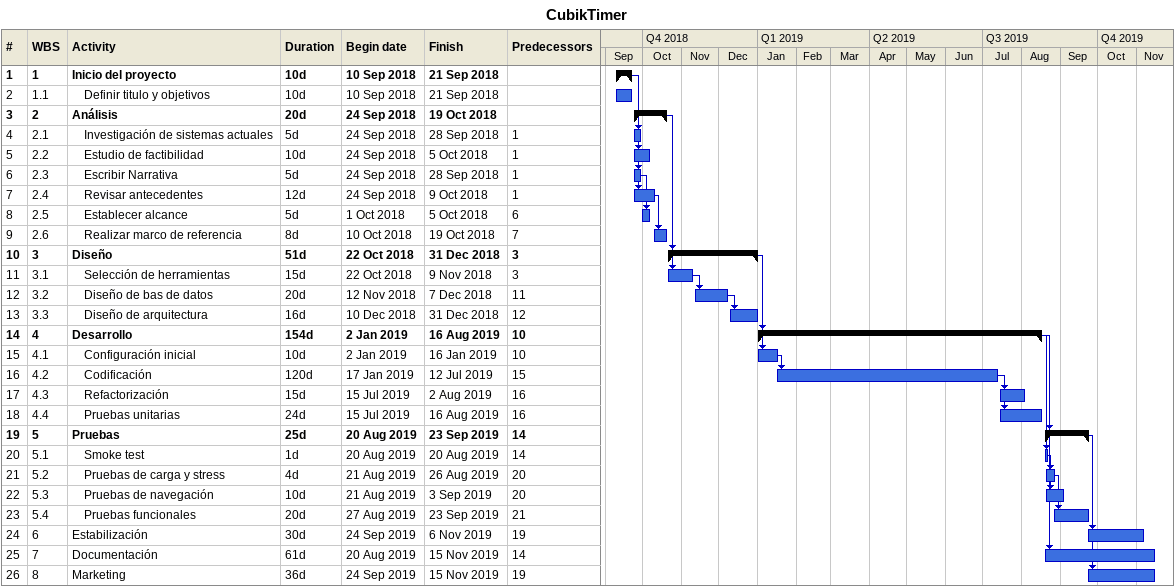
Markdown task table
CubikTimer

| ID | WBS | Task | Duration | Start | Finish | Predecessors |
|---|---|---|---|---|---|---|
| 1 | 1 | **Inicio del proyecto** | 10d | 2018-09-10 | 2018-09-21 |  |
| 2 | 1.1 | Definir titulo y objetivos | 10d | 2018-09-10 | 2018-09-21 |  |
| 3 | 2 | **Análisis** | 20d | 2018-09-24 | 2018-10-19 |  |
| 4 | 2.1 | Investigación de sistemas actuales | 5d | 2018-09-24 | 2018-09-28 | 1 |
| 5 | 2.2 | Estudio de factibilidad | 10d | 2018-09-24 | 2018-10-05 | 1 |
| 6 | 2.3 | Escribir Narrativa | 5d | 2018-09-24 | 2018-09-28 | 1 |
| 7 | 2.4 | Revisar antecedentes | 12d | 2018-09-24 | 2018-10-09 | 1 |
| 8 | 2.5 | Establecer alcance | 5d | 2018-10-01 | 2018-10-05 | 6 |
| 9 | 2.6 | Realizar marco de referencia | 8d | 2018-10-10 | 2018-10-19 | 7 |
| 10 | 3 | **Diseño** | 51d | 2018-10-22 | 2018-12-31 | 3 |
| 11 | 3.1 | Selección de herramientas | 15d | 2018-10-22 | 2018-11-09 | 3 |
| 12 | 3.2 | Diseño de bas de datos | 20d | 2018-11-12 | 2018-12-07 | 11 |
| 13 | 3.3 | Diseño de arquitectura | 16d | 2018-12-10 | 2018-12-31 | 12 |
| 14 | 4 | **Desarrollo** | 154d | 2019-01-02 | 2019-08-16 | 10 |
| 15 | 4.1 | Configuración inicial | 10d | 2019-01-02 | 2019-01-16 | 10 |
| 16 | 4.2 | Codificación | 120d | 2019-01-17 | 2019-07-12 | 15 |
| 17 | 4.3 | Refactorización | 15d | 2019-07-15 | 2019-08-02 | 16 |
| 18 | 4.4 | Pruebas unitarias | 24d | 2019-07-15 | 2019-08-16 | 16 |
| 19 | 5 | **Pruebas** | 25d | 2019-08-20 | 2019-09-23 | 14 |
| 20 | 5.1 | Smoke test | 1d | 2019-08-20 | 2019-08-20 | 14 |
| 21 | 5.2 | Pruebas de carga y stress | 4d | 2019-08-21 | 2019-08-26 | 20 |
| 22 | 5.3 | Pruebas de navegación | 10d | 2019-08-21 | 2019-09-03 | 20 |
| 23 | 5.4 | Pruebas funcionales | 20d | 2019-08-27 | 2019-09-23 | 21 |
| 24 | 6 | Estabilización | 30d | 2019-09-24 | 2019-11-06 | 19 |
| 25 | 7 | Documentación | 61d | 2019-08-20 | 2019-11-15 | 14 |
| 26 | 8 | Marketing | 36d | 2019-09-24 | 2019-11-15 | 19 |
